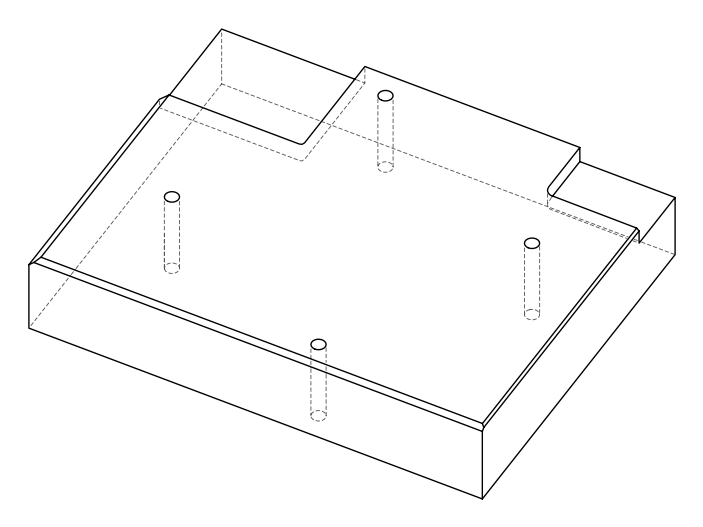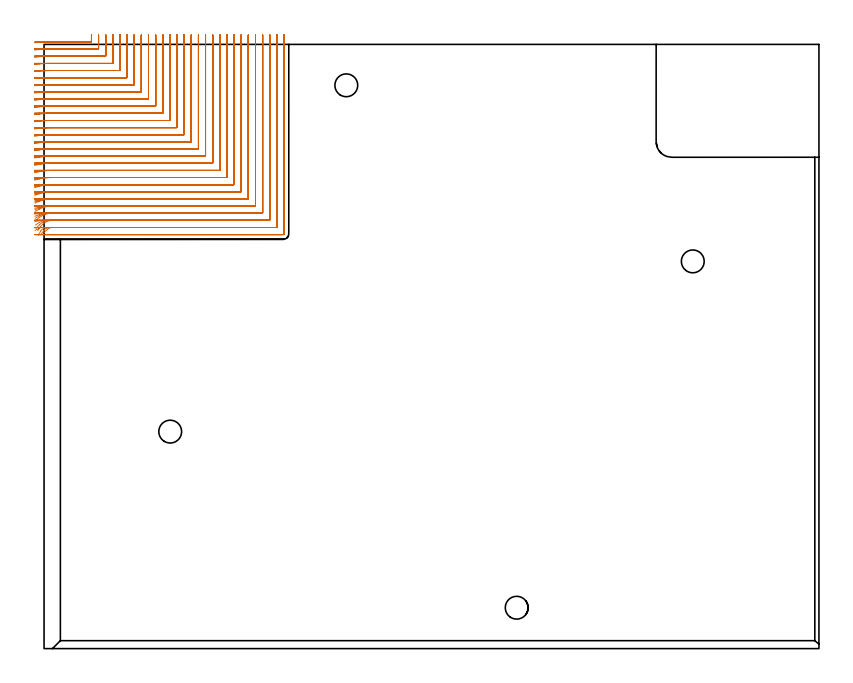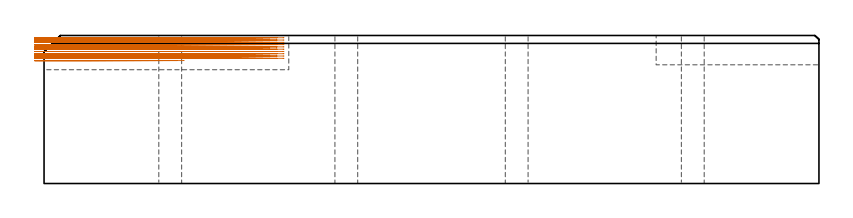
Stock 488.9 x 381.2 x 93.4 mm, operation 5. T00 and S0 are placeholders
(PLAN: 21 operations, 15 tool changes, 177.9 min)
(1 AREA_MILL | FG_CHAMFER_SURFACE | UGT0205_001 | 7.87 min | 6081 mm3)
(2 AREA_MILL_1 | FG_CHAMFER_SURFACE_1 | UGT0205_001 | 8.45 min | 13941 mm3)
(3 AREA_MILL_2 | FG_CHAMFER_SURFACE_2 | UGT0205_001 | 2.61 min | 1039 mm3)
(4 MILL_CORNER_NOTCH_RECTANGULAR | CORNER_NOTCH_RECTANGULAR | UGT0201_100 | Follow Part, ap 4.5, ae 75% | 7.44 min | 134902 mm3)
(5 MILL_CORNER_NOTCH_RECTANGULAR_1 | CORNER_NOTCH_RECTANGULAR_1 | UGT0201_014 | Follow Part, ap 1.5, ae 75% | 147.61 min | 409828 mm3)
(6 SPOT_DRILL | STEP1HOLE | NXT0321_9005460120000 | 0.03 min | 2 mm3)
(7 SPOT_DRILL_1 | STEP1HOLE_1 | NXT0321_9005460120000 | 0.03 min | 7 mm3)
(8 SPOT_DRILL_2 | STEP1HOLE_2 | NXT0321_9005460120000 | 0.03 min | 2 mm3)
(9 SPOT_DRILL_3 | STEP1HOLE_3 | NXT0321_9005460120000 | 0.03 min | 9 mm3)
(10 DRILL_BLIND_HOLE_INTO_CENTER | STEP1HOLE | UGT0301_209 | 0.07 min | 796 mm3)
(11 GUN_DRILL_THROUGH_HOLE | STEP1HOLE | UGT0307_006 | 0.48 min | 5135 mm3)
(12 DRILL_TO_ENLARGE_THROUGH_HOLE | STEP1HOLE | UGT0301_276 | 0.41 min | 9190 mm3)
(13 DRILL_BLIND_HOLE_INTO_CENTER_1 | STEP1HOLE_1 | UGT0301_209 | 0.07 min | 866 mm3)
(14 GUN_DRILL_THROUGH_HOLE_1 | STEP1HOLE_1 | UGT0307_006 | 0.48 min | 5074 mm3)
(15 DRILL_TO_ENLARGE_THROUGH_HOLE_1 | STEP1HOLE_1 | UGT0301_276 | 0.41 min | 9245 mm3)
(16 DRILL_BLIND_HOLE_INTO_CENTER_2 | STEP1HOLE_2 | UGT0301_209 | 0.07 min | 847 mm3)
(17 GUN_DRILL_THROUGH_HOLE_2 | STEP1HOLE_2 | UGT0307_006 | 0.48 min | 5113 mm3)
(18 DRILL_TO_ENLARGE_THROUGH_HOLE_2 | STEP1HOLE_2 | UGT0301_276 | 0.41 min | 9180 mm3)
(19 DRILL_BLIND_HOLE_INTO_CENTER_3 | STEP1HOLE_3 | UGT0301_209 | 0.07 min | 855 mm3)
(20 GUN_DRILL_THROUGH_HOLE_3 | STEP1HOLE_3 | UGT0307_006 | 0.48 min | 5084 mm3)
(21 DRILL_TO_ENLARGE_THROUGH_HOLE_3 | STEP1HOLE_3 | UGT0301_276 | 0.41 min | 9219 mm3)
(TOOL UGT0205_001 | Chamfer Mill 20 x 3 x 45 deg. | D20 FL50 Z2)
(TOOL UGT0201_100 | End Mill 18 mm | D18 FL22 Z2)
(TOOL UGT0201_014 | End mill 6 mm | D6 FL24 Z4)
(TOOL NXT0321_9005460120000 | NC Spot Drill, 142deg, 12mm, Carbide, Uncoated | D12 PA142 FL30 Z2)
(TOOL UGT0301_209 | Twist Drill 9.4 mm | D9.4 PA118 FL78 Z2)
(TOOL UGT0307_006 | Gun Drill 9 mm | D9 PA130 FL24 Z1)
(TOOL UGT0301_276 | Twist Drill 14.4 mm | D14.4 PA118 FL114 Z2)
(OP 5 MILL_CORNER_NOTCH_RECTANGULAR_1, part 1 of 2)
G17 G21 G94 G90
T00 M6
G54
G17 G0 G90 X-5.724 Y382.248 S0 M3
G43 Z103.4 H0
Z91.96
G94 G1 X-2.73 Y382.443 F250.
G2 X5.169 Y382.7 R121.5 F500.
G1 X29.608
G3 X29.9 Y382.992 R0.3
G1 Y384.2
Y387.2 F250.
G0 Z103.4
X-5.993 Y377.705
Z91.96
G1 X-3. Y377.914
G2 X5.169 Y378.2 R117. F500.
G1 X34.107
G3 X34.4 Y378.493 R0.3
G1 Y384.2
Y387.2 F250.
G0 Z103.4
X-5.992 Y373.185
Z91.96
G1 X-3. Y373.403
G2 X5.169 Y373.7 R112.5 F500.
G1 X38.607
G3 X38.9 Y373.993 R0.3
G1 Y384.2
Y387.2 F250.
G0 Z103.4
X-5.991 Y368.664
Z91.96
G1 X-3. Y368.891
G2 X5.169 Y369.2 R108. F500.
G1 X43.107
G3 X43.4 Y369.493 R0.3
G1 Y384.2
Y387.2 F250.
G0 Z103.4
X-5.991 Y364.14
Z91.96
G1 X-3. Y364.377
G2 X5.169 Y364.7 R103.5 F500.
G1 X47.607
G3 X47.9 Y364.993 R0.3
G1 Y384.2
Y387.2 F250.
G0 Z103.4
X-5.99 Y359.615
Z91.96
G1 X-3. Y359.862
G2 X5.169 Y360.2 R99. F500.
G1 X52.107
G3 X52.4 Y360.493 R0.3
G1 Y384.2
Y387.2 F250.
G0 Z103.4
X-5.989 Y355.087
Z91.96
G1 X-3. Y355.346
G2 X5.169 Y355.7 R94.5 F500.
G1 X56.606
G3 X56.9 Y355.994 R0.3
G1 Y384.2
Y387.2 F250.
G0 Z103.4
X-5.988 Y350.556
Z91.96
G1 X-3. Y350.828
G2 X5.169 Y351.2 R90. F500.
G1 X61.106
G3 X61.4 Y351.494 R0.3
G1 Y384.2
Y387.2 F250.
G0 Z103.4
X-5.986 Y346.022
Z91.96
G1 X-3. Y346.309
G2 X5.169 Y346.7 R85.5 F500.
G1 X65.606
G3 X65.9 Y346.994 R0.3
G1 Y384.2
Y387.2 F250.
G0 Z103.4
X-5.985 Y341.484
Z91.96
G1 X-3. Y341.787
G2 X5.169 Y342.2 R81. F500.
G1 X70.106
G3 X70.4 Y342.494 R0.3
G1 Y384.2
Y387.2 F250.
G0 Z103.4
X-5.983 Y336.942
Z91.96
G1 X-3. Y337.263
G2 X5.169 Y337.7 R76.5 F500.
G1 X74.606
G3 X74.9 Y337.994 R0.3
G1 Y384.2
Y387.2 F250.
G0 Z103.4
X-5.981 Y332.395
Z91.96
G1 X-3. Y332.735
G2 X5.169 Y333.2 R72. F500.
G1 X79.105
G3 X79.4 Y333.495 R0.3
G1 Y384.2
Y387.2 F250.
G0 Z103.4
X-5.978 Y327.841
Z91.96
G1 X-3. Y328.204
G2 X5.169 Y328.7 R67.5 F500.
G1 X83.605
G3 X83.9 Y328.995 R0.3
G1 Y384.2
Y387.2 F250.
G0 Z103.4
X-5.975 Y323.279
Z91.96
G1 X-3. Y323.668
G2 X5.169 Y324.2 R63. F500.
G1 X88.105
G3 X88.4 Y324.495 R0.3
G1 Y384.2
Y387.2 F250.
G0 Z103.4
X-5.971 Y318.708
Z91.96
G1 X-3. Y319.127
G2 X5.169 Y319.7 R58.5 F500.
G1 X92.605
G3 X92.9 Y319.995 R0.3
G1 Y384.2
Y387.2 F250.
G0 Z103.4
X-5.965 Y314.125
Z91.96
G1 X-3. Y314.578
G2 X5.169 Y315.2 R54. F500.
G1 X97.105
G3 X97.4 Y315.495 R0.3
G1 Y384.2
Y387.2 F250.
G0 Z103.4
X-5.959 Y309.526
Z91.96
G1 X-3. Y310.021
G2 X5.169 Y310.7 R49.5 F500.
G1 X101.605
G3 X101.9 Y310.995 R0.3
G1 Y384.2
Y387.2 F250.
G0 Z103.4
X-5.95 Y304.908
Z91.96
G1 X-3. Y305.452
G2 X5.169 Y306.2 R45. F500.
G1 X106.104
G3 X106.4 Y306.496 R0.3
G1 Y384.2
Y387.2 F250.
G0 Z103.4
X-5.938 Y300.262
Z91.96
G1 X-3. Y300.868
G2 X5.169 Y301.7 R40.5 F500.
G1 X110.604
G3 X110.9 Y301.996 R0.3
G1 Y384.2
Y387.2 F250.
G0 Z103.4
X-5.922 Y295.58
Z91.96
G1 X-3. Y296.261
G2 X5.169 Y297.2 R36. F500.
G1 X115.104
G3 X115.4 Y297.496 R0.3
G1 Y384.2
Y387.2 F250.
G0 Z103.4
X-5.897 Y290.844
Z91.96
G1 X-3. Y291.622
G2 X5.169 Y292.7 R31.5 F500.
G1 X119.604
G3 X119.9 Y292.996 R0.3
G1 Y384.2
Y387.2 F250.
G0 Z103.4
X-5.859 Y286.027
Z91.96
G1 X-3. Y286.934
G2 X5.169 Y288.2 R27. F500.
G1 X124.104
G3 X124.4 Y288.496 R0.3
G1 Y384.2
Y387.2 F250.
G0 Z103.4
X-5.795 Y281.075
Z91.96
G1 X-3. Y282.165
G2 X5.169 Y283.7 R22.5 F500.
G1 X128.604
G3 X128.9 Y283.996 R0.3
G1 Y384.2
Y387.2 F250.
G0 Z103.4
X-5.673 Y275.878
Z91.96
G1 X-3. Y277.239
G2 X5.169 Y279.2 R18. F500.
G1 X133.103
G3 X133.4 Y279.497 R0.3
G1 Y384.2
Y387.2 F250.
G0 Z103.4
X-5.388 Y270.132
Z91.96
G1 X-3. Y271.948
G2 X5.169 Y274.7 R13.5 F500.
G1 X137.603
G3 X137.9 Y274.997 R0.3
G1 Y384.2
Y387.2 F250.
G0 Z103.4
X-3.975 Y263.725
Z91.96
G1 X-2.303 Y266.216
G2 X5.169 Y270.2 R9. F500.
G1 X142.103
G3 X142.4 Y270.497 R0.3
G1 Y384.2
Y387.2 F250.
G0 Z103.4
X-0.114 Y262.354
Z91.96
G1 X2.044 Y264.438
G2 X5.169 Y265.7 R4.5 F500.
G1 X146.603
G3 X146.9 Y265.997 R0.3
G1 Y384.2
Y387.2 F250.
G0 Z103.4
X2.169 Y261.2
Z91.96
G1 X5.169
X150.9 F500.
G3 X151.4 Y261.7 R0.5
G1 Y384.2
Y387.2 F250.
G0 Z103.4
X-5.681 Y382.383
Z90.52
G1 X-2.685 Y382.538
G2 X3.585 Y382.7 R121.5 F500.
G1 X29.608
G3 X29.9 Y382.992 R0.3
G1 Y384.2
Y387.2 F250.
G0 Z103.4
X-5.995 Y377.846
Z90.52
G1 X-3. Y378.015
G2 X3.585 Y378.2 R117. F500.
G1 X34.107
G3 X34.4 Y378.493 R0.3
G1 Y384.2
Y387.2 F250.
G0 Z103.4
X-5.995 Y373.332
Z90.52
G1 X-3. Y373.507
G2 X3.585 Y373.7 R112.5 F500.
G1 X38.607
G3 X38.9 Y373.993 R0.3
G1 Y384.2
Y387.2 F250.
G0 Z103.4
X-5.994 Y368.816
Z90.52
G1 X-3. Y368.999
G2 X3.585 Y369.2 R108. F500.
G1 X43.107
G3 X43.4 Y369.493 R0.3
G1 Y384.2
Y387.2 F250.
G0 Z103.4
X-5.994 Y364.299
Z90.52
G1 X-3. Y364.49
G2 X3.585 Y364.7 R103.5 F500.
G1 X47.607
G3 X47.9 Y364.993 R0.3
G1 Y384.2
Y387.2 F250.
G0 Z103.4
X-5.993 Y359.781
Z90.52
G1 X-3. Y359.981
G2 X3.585 Y360.2 R99. F500.
G1 X52.107
G3 X52.4 Y360.493 R0.3
G1 Y384.2
Y387.2 F250.
G0 Z103.4
X-5.993 Y355.261
Z90.52
G1 X-3. Y355.47
G2 X3.585 Y355.7 R94.5 F500.
G1 X56.606
G3 X56.9 Y355.994 R0.3
G1 Y384.2
Y387.2 F250.
G0 Z103.4
X-5.992 Y350.739
Z90.52
G1 X-3. Y350.959
G2 X3.585 Y351.2 R90. F500.
G1 X61.106
G3 X61.4 Y351.494 R0.3
G1 Y384.2
Y387.2 F250.
G0 Z103.4
X-5.991 Y346.215
Z90.52
G1 X-3. Y346.446
G2 X3.585 Y346.7 R85.5 F500.
G1 X65.606
G3 X65.9 Y346.994 R0.3
G1 Y384.2
Y387.2 F250.
G0 Z103.4
X-5.99 Y341.688
Z90.52
G1 X-3. Y341.932
G2 X3.585 Y342.2 R81. F500.
G1 X70.106
G3 X70.4 Y342.494 R0.3
G1 Y384.2
Y387.2 F250.
G0 Z103.4
X-5.989 Y337.158
Z90.52
G1 X-3. Y337.416
G2 X3.585 Y337.7 R76.5 F500.
G1 X74.606
G3 X74.9 Y337.994 R0.3
G1 Y384.2
Y387.2 F250.
G0 Z103.4
X-5.987 Y332.624
Z90.52
G1 X-3. Y332.898
G2 X3.585 Y333.2 R72. F500.
G1 X79.106
G3 X79.4 Y333.494 R0.3
G1 Y384.2
Y387.2 F250.
G0 Z103.4
X-5.986 Y328.085
Z90.52
G1 X-3. Y328.378
G2 X3.585 Y328.7 R67.5 F500.
G1 X83.605
G3 X83.9 Y328.995 R0.3
G1 Y384.2
Y387.2 F250.
G0 Z103.4
X-5.984 Y323.541
Z90.52
G1 X-3. Y323.855
G2 X3.585 Y324.2 R63. F500.
G1 X88.105
G3 X88.4 Y324.495 R0.3
G1 Y384.2
Y387.2 F250.
G0 Z103.4
X-5.981 Y318.991
Z90.52
G1 X-3. Y319.328
G2 X3.585 Y319.7 R58.5 F500.
G1 X92.605
G3 X92.9 Y319.995 R0.3
G1 Y384.2
Y387.2 F250.
G0 Z103.4
X-5.978 Y314.431
Z90.52
G1 X-3. Y314.797
G2 X3.585 Y315.2 R54. F500.
G1 X97.105
G3 X97.4 Y315.495 R0.3
G1 Y384.2
Y387.2 F250.
G0 Z103.4
X-5.973 Y309.861
Z90.52
G1 X-3. Y310.26
G2 X3.585 Y310.7 R49.5 F500.
G1 X101.605
G3 X101.9 Y310.995 R0.3
G1 Y384.2
Y387.2 F250.
G0 Z103.4
X-5.968 Y305.277
Z90.52
G1 X-3. Y305.716
G2 X3.585 Y306.2 R45. F500.
G1 X106.104
G3 X106.4 Y306.496 R0.3
G1 Y384.2
Y387.2 F250.
G0 Z103.4
X-5.96 Y300.673
Z90.52
G1 X-3. Y301.161
G2 X3.585 Y301.7 R40.5 F500.
G1 X110.604
G3 X110.9 Y301.996 R0.3
G1 Y384.2
Y387.2 F250.
G0 Z103.4
X-5.949 Y296.044
Z90.52
G1 X-3. Y296.593
G2 X3.585 Y297.2 R36. F500.
G1 X115.104
G3 X115.4 Y297.496 R0.3
G1 Y384.2
Y387.2 F250.
G0 Z103.4
X-5.934 Y291.377
Z90.52
G1 X-3. Y292.004
G2 X3.585 Y292.7 R31.5 F500.
G1 X119.604
G3 X119.9 Y292.996 R0.3
G1 Y384.2
Y387.2 F250.
G0 Z103.4
X-5.909 Y286.653
Z90.52
G1 X-3. Y287.385
G2 X3.585 Y288.2 R27. F500.
G1 X124.104
G3 X124.4 Y288.496 R0.3
G1 Y384.2
Y387.2 F250.
G0 Z103.4
X-5.869 Y281.837
Z90.52
G1 X-3. Y282.715
G2 X3.585 Y283.7 R22.5 F500.
G1 X128.604
G3 X128.9 Y283.996 R0.3
G1 Y384.2
Y387.2 F250.
G0 Z103.4
X-5.792 Y276.855
Z90.52
G1 X-3. Y277.952
G2 X3.585 Y279.2 R18. F500.
G1 X133.103
G3 X133.4 Y279.497 R0.3
G1 Y384.2
Y387.2 F250.
G0 Z103.4
X-5.619 Y271.522
Z90.52
G1 X-3. Y272.985
G2 X3.585 Y274.7 R13.5 F500.
G1 X137.603
G3 X137.9 Y274.997 R0.3
G1 Y384.2
Y387.2 F250.
G0 Z103.4
X-5.045 Y265.14
Z90.52
G1 X-3. Y267.335
G2 X3.585 Y270.2 R9. F500.
G1 X142.103
G3 X142.4 Y270.497 R0.3
G1 Y384.2
Y387.2 F250.
G0 Z103.4
X-1.814 Y261.521
Z90.52
G1 X-0.005 Y263.914
G2 X3.585 Y265.7 R4.5 F500.
G1 X146.603
G3 X146.9 Y265.997 R0.3
G1 Y384.2
Y387.2 F250.
G0 Z103.4
X0.585 Y261.2
Z90.52
G1 X3.585
X150.9 F500.
G3 X151.4 Y261.7 R0.5
G1 Y384.2
Y387.2 F250.
G0 Z103.4
X-5.641 Y382.509
Z89.08
G1 X-2.643 Y382.619
G2 X1.801 Y382.7 R121.5 F500.
G1 X29.608
G3 X29.9 Y382.992 R0.3
G1 Y384.2
Y387.2 F250.
G0 Z103.4
X-5.997 Y377.978
Z89.08
G1 X-3. Y378.101
G2 X1.801 Y378.2 R117. F500.
G1 X34.107
G3 X34.4 Y378.493 R0.3
G1 Y384.2
Y387.2 F250.
G0 Z103.4
X-5.997 Y373.469
Z89.08
G1 X-3. Y373.598
G2 X1.801 Y373.7 R112.5 F500.
G1 X38.607
G3 X38.9 Y373.993 R0.3
G1 Y384.2
Y387.2 F250.
G0 Z103.4
X-5.997 Y368.96
Z89.08
G1 X-3. Y369.093
G2 X1.801 Y369.2 R108. F500.
G1 X43.107
G3 X43.4 Y369.493 R0.3
G1 Y384.2
Y387.2 F250.
G0 Z103.4
X-5.997 Y364.449
Z89.08
G1 X-3. Y364.589
G2 X1.801 Y364.7 R103.5 F500.
G1 X47.607
G3 X47.9 Y364.993 R0.3
G1 Y384.2
Y387.2 F250.
G0 Z103.4
X-5.996 Y359.938
Z89.08
G1 X-3. Y360.084
G2 X1.801 Y360.2 R99. F500.
G1 X52.107
G3 X52.4 Y360.493 R0.3
G1 Y384.2
Y387.2 F250.
G0 Z103.4
X-5.996 Y355.426
Z89.08
G1 X-3. Y355.578
G2 X1.801 Y355.7 R94.5 F500.
G1 X56.606
G3 X56.9 Y355.994 R0.3
G1 Y384.2
Y387.2 F250.
G0 Z103.4
X-5.996 Y350.912
Z89.08
G1 X-3. Y351.072
G2 X1.801 Y351.2 R90. F500.
G1 X61.106
G3 X61.4 Y351.494 R0.3
G1 Y384.2
Y387.2 F250.
G0 Z103.4
X-5.995 Y346.397
Z89.08
G1 X-3. Y346.565
G2 X1.801 Y346.7 R85.5 F500.
G1 X65.606
G3 X65.9 Y346.994 R0.3
G1 Y384.2
Y387.2 F250.
G0 Z103.4
X-5.995 Y341.88
Z89.08
G1 X-3. Y342.058
G2 X1.801 Y342.2 R81. F500.
G1 X70.106
G3 X70.4 Y342.494 R0.3
G1 Y384.2
Y387.2 F250.
G0 Z103.4
X-5.994 Y337.361
Z89.08
G1 X-3. Y337.549
G2 X1.801 Y337.7 R76.5 F500.
G1 X74.606
G3 X74.9 Y337.994 R0.3
G1 Y384.2
Y387.2 F250.
G0 Z103.4
X-5.993 Y332.84
Z89.08
G1 X-3. Y333.04
G2 X1.801 Y333.2 R72. F500.
G1 X79.106
G3 X79.4 Y333.494 R0.3
G1 Y384.2
Y387.2 F250.
G0 Z103.4
X-5.992 Y328.316
Z89.08
G1 X-3. Y328.529
G2 X1.801 Y328.7 R67.5 F500.
G1 X83.605
G3 X83.9 Y328.995 R0.3
G1 Y384.2
Y387.2 F250.
G0 Z103.4
X-5.991 Y323.788
Z89.08
G1 X-3. Y324.017
G2 X1.801 Y324.2 R63. F500.
G1 X88.105
G3 X88.4 Y324.495 R0.3
G1 Y384.2
Y387.2 F250.
G0 Z103.4
X-5.99 Y319.256
Z89.08
G1 X-3. Y319.503
G2 X1.801 Y319.7 R58.5 F500.
G1 X92.605
G3 X92.9 Y319.995 R0.3
G1 Y384.2
Y387.2 F250.
G0 Z103.4
X-5.988 Y314.719
Z89.08
G1 X-3. Y314.986
G2 X1.801 Y315.2 R54. F500.
G1 X97.105
G3 X97.4 Y315.495 R0.3
G1 Y384.2
Y387.2 F250.
G0 Z103.4
X-5.986 Y310.176
Z89.08
G1 X-3. Y310.467
G2 X1.801 Y310.7 R49.5 F500.
G1 X101.605
G3 X101.9 Y310.995 R0.3
G1 Y384.2
Y387.2 F250.
G0 Z103.4
X-5.983 Y305.623
Z89.08
G1 X-3. Y305.943
G2 X1.801 Y306.2 R45. F500.
G1 X106.104
G3 X106.4 Y306.496 R0.3
G1 Y384.2
Y387.2 F250.
G0 Z103.4
X-5.979 Y301.059
Z89.08
G1 X-3. Y301.414
G2 X1.801 Y301.7 R40.5 F500.
G1 X110.604
G3 X110.9 Y301.996 R0.3
G1 Y384.2
Y387.2 F250.
G0 Z103.4
X-5.973 Y296.478
Z89.08
G1 X-3. Y296.878
G2 X1.801 Y297.2 R36. F500.
G1 X115.104
G3 X115.4 Y297.496 R0.3
G1 Y384.2
Y387.2 F250.
G0 Z103.4
X-5.965 Y291.875
Z89.08
G1 X-3. Y292.332
G2 X1.801 Y292.7 R31.5 F500.
G1 X119.604
G3 X119.9 Y292.996 R0.3
G1 Y384.2
Y387.2 F250.
G0 Z103.4
X-5.952 Y287.236
Z89.08
G1 X-3. Y287.77
G2 X1.801 Y288.2 R27. F500.
G1 X124.104
G3 X124.4 Y288.496 R0.3
G1 Y384.2
Y387.2 F250.
G0 Z103.4
X-5.931 Y282.542
Z89.08
G1 X-3. Y283.182
G2 X1.801 Y283.7 R22.5 F500.
G1 X128.604
G3 X128.9 Y283.996 R0.3
G1 Y384.2
Y387.2 F250.
G0 Z103.4
X-5.891 Y277.748
Z89.08
G1 X-3. Y278.548
G2 X1.801 Y279.2 R18. F500.
G1 X133.103
G3 X133.4 Y279.497 R0.3
G1 Y384.2
Y387.2 F250.
G0 Z103.4
X-5.804 Y272.75
Z89.08
G1 X-3. Y273.817
G2 X1.801 Y274.7 R13.5 F500.
G1 X137.603
G3 X137.9 Y274.997 R0.3
G1 Y384.2
Y387.2 F250.
G0 Z103.4
X-5.537 Y267.212
Z89.08
G1 X-3. Y268.812
G2 X1.801 Y270.2 R9. F500.
G1 X142.103
G3 X142.4 Y270.497 R0.3
G1 Y384.2
Y387.2 F250.
G0 Z103.4
X-3.592 Y260.793
Z89.08
G1 X-2.12 Y263.407
G2 X1.801 Y265.7 R4.5 F500.
G1 X146.603
G3 X146.9 Y265.997 R0.3
G1 Y384.2
Y387.2 F250.
G0 Z103.4
X-1.199 Y261.2
Z89.08
G1 X1.801
X150.9 F500.
G3 X151.4 Y261.7 R0.5
G1 Y384.2
Y387.2 F250.
G0 Z103.4
X-5.604 Y382.648
Z87.64
G1 X-2.604 Y382.689
G2 X-0.959 Y382.7 R121.5 F500.
G1 X29.608
G3 X29.9 Y382.992 R0.3
G1 Y384.2
Y387.2 F250.
G0 Z103.4
X-6. Y378.13
Z87.64
G1 X-3. Y378.182
G2 X-0.959 Y378.2 R117. F500.
G1 X34.107
G3 X34.4 Y378.493 R0.3
G1 Y384.2
Y387.2 F250.
G0 Z103.4
X-6. Y373.627
Z87.64
G1 X-3. Y373.681
G2 X-0.959 Y373.7 R112.5 F500.
G1 X38.607
G3 X38.9 Y373.993 R0.3
G1 Y384.2
Y387.2 F250.
G0 Z103.4
X-5.999 Y369.124
Z87.64
G1 X-3. Y369.181
G2 X-0.959 Y369.2 R108. F500.
G1 X43.107
G3 X43.4 Y369.493 R0.3
G1 Y384.2
Y387.2 F250.
G0 Z103.4
X-5.999 Y364.621
Z87.64
G1 X-3. Y364.68
G2 X-0.959 Y364.7 R103.5 F500.
G1 X47.607
G3 X47.9 Y364.993 R0.3
G1 Y384.2
Y387.2 F250.
G0 Z103.4
X-5.999 Y360.117
Z87.64
G1 X-3. Y360.179
G2 X-0.959 Y360.2 R99. F500.
G1 X52.107
G3 X52.4 Y360.493 R0.3
G1 Y384.2
Y387.2 F250.
G0 Z103.4
X-5.999 Y355.613
Z87.64
G1 X-3. Y355.678
G2 X-0.959 Y355.7 R94.5 F500.
G1 X56.606
G3 X56.9 Y355.994 R0.3
G1 Y384.2
Y387.2 F250.
G0 Z103.4
X-5.999 Y351.109
Z87.64
G1 X-3. Y351.177
G2 X-0.959 Y351.2 R90. F500.
G1 X61.106
G3 X61.4 Y351.494 R0.3
G1 Y384.2
Y387.2 F250.
G0 Z103.4
X-5.999 Y346.604
Z87.64
G1 X-3. Y346.676
G2 X-0.959 Y346.7 R85.5 F500.
G1 X65.606
G3 X65.9 Y346.994 R0.3
G1 Y384.2
Y387.2 F250.
G0 Z103.4
X-5.999 Y342.099
Z87.64
G1 X-3. Y342.174
G2 X-0.959 Y342.2 R81. F500.
G1 X70.106
G3 X70.4 Y342.494 R0.3
G1 Y384.2
Y387.2 F250.
G0 Z103.4
X-5.999 Y337.593
Z87.64
G1 X-3. Y337.673
G2 X-0.959 Y337.7 R76.5 F500.
G1 X74.606
G3 X74.9 Y337.994 R0.3
G1 Y384.2
Y387.2 F250.
G0 Z103.4
X-5.999 Y333.086
Z87.64
G1 X-3. Y333.171
G2 X-0.959 Y333.2 R72. F500.
G1 X79.106
G3 X79.4 Y333.494 R0.3
G1 Y384.2
Y387.2 F250.
G0 Z103.4
X-5.999 Y328.578
Z87.64
G1 X-3. Y328.669
G2 X-0.959 Y328.7 R67.5 F500.
G1 X83.605
G3 X83.9 Y328.995 R0.3
G1 Y384.2
Y387.2 F250.
G0 Z103.4
X-5.998 Y324.07
Z87.64
G1 X-3. Y324.167
G2 X-0.959 Y324.2 R63. F500.
G1 X88.105
G3 X88.4 Y324.495 R0.3
G1 Y384.2
Y387.2 F250.
G0 Z103.4
X-5.998 Y319.56
Z87.64
G1 X-3. Y319.664
G2 X-0.959 Y319.7 R58.5 F500.
G1 X92.605
G3 X92.9 Y319.995 R0.3
G1 Y384.2
Y387.2 F250.
G0 Z103.4
X-5.998 Y315.048
Z87.64
G1 X-3. Y315.161
G2 X-0.959 Y315.2 R54. F500.
G1 X97.105
G3 X97.4 Y315.495 R0.3
G1 Y384.2
Y387.2 F250.
G0 Z103.4
X-5.997 Y310.534
Z87.64
G1 X-3. Y310.658
G2 X-0.959 Y310.7 R49.5 F500.
G1 X101.605
G3 X101.9 Y310.995 R0.3
G1 Y384.2
Y387.2 F250.
G0 Z103.4
X-5.997 Y306.018
Z87.64
G1 X-3. Y306.154
G2 X-0.959 Y306.2 R45. F500.
G1 X106.104
G3 X106.4 Y306.496 R0.3
G1 Y384.2
Y387.2 F250.
G0 Z103.4
X-5.996 Y301.497
Z87.64
G1 X-3. Y301.649
G2 X-0.959 Y301.7 R40.5 F500.
G1 X110.604
G3 X110.9 Y301.996 R0.3
G1 Y384.2
Y387.2 F250.
G0 Z103.4
X-5.995 Y296.972
Z87.64
G1 X-3. Y297.142
G2 X-0.959 Y297.2 R36. F500.
G1 X115.104
G3 X115.4 Y297.496 R0.3
G1 Y384.2
Y387.2 F250.
G0 Z103.4
X-5.994 Y292.439
Z87.64
G1 X-3. Y292.634
G2 X-0.959 Y292.7 R31.5 F500.
G1 X119.604
G3 X119.9 Y292.996 R0.3
G1 Y384.2
Y387.2 F250.
G0 Z103.4
X-5.991 Y287.896
Z87.64
G1 X-3. Y288.123
G2 X-0.959 Y288.2 R27. F500.
G1 X124.104
G3 X124.4 Y288.496 R0.3
G1 Y384.2
Y387.2 F250.
G0 Z103.4
X-5.988 Y283.335
Z87.64
G1 X-3. Y283.607
G2 X-0.959 Y283.7 R22.5 F500.
G1 X128.604
G3 X128.9 Y283.996 R0.3
G1 Y384.2
Y387.2 F250.
G0 Z103.4
X-5.981 Y278.744
Z87.64
G1 X-3. Y279.084
G2 X-0.959 Y279.2 R18. F500.
G1 X133.103
G3 X133.4 Y279.497 R0.3
G1 Y384.2
Y387.2 F250.
G0 Z103.4
X-5.966 Y274.091
Z87.64
G1 X-3. Y274.545
G2 X-0.959 Y274.7 R13.5 F500.
G1 X137.603
G3 X137.9 Y274.997 R0.3
G1 Y384.2
Y387.2 F250.
G0 Z103.4
X-5.922 Y269.285
Z87.64
G1 X-3. Y269.966
G2 X-0.959 Y270.2 R9. F500.
G1 X142.103
G3 X142.4 Y270.497 R0.3
G1 Y384.2
Y387.2 F250.
G0 Z103.4
X-5.674 Y263.85
Z87.64
G1 X-3. Y265.211
G2 X-0.959 Y265.7 R4.5 F500.
G1 X146.603
G3 X146.9 Y265.997 R0.3
G1 Y384.2
Y387.2 F250.
G0 Z103.4
X-3.959 Y261.2
Z87.64
G1 X-0.959
X150.9 F500.
G3 X151.4 Y261.7 R0.5
G1 Y384.2
Y387.2 F250.
G0 Z103.4
X-5.598 Y382.7
Z86.2
G1 X-2.598
X29.608 F500.
G3 X29.9 Y382.992 R0.3
G1 Y384.2
Y387.2 F250.
G0 Z103.4
X-6. Y378.191
Z86.2
G1 X-3. Y378.2
X-2.676 F500.
X34.107
G3 X34.4 Y378.493 R0.3
G1 Y384.2
Y387.2 F250.
G0 Z103.4
X-6. Y373.691
Z86.2
G1 X-3. Y373.7
X-2.676 F500.
X38.607
G3 X38.9 Y373.993 R0.3
G1 Y384.2
Y387.2 F250.
G0 Z103.4
X-6. Y369.191
Z86.2
G1 X-3. Y369.2
X-2.676 F500.
X43.107
G3 X43.4 Y369.493 R0.3
G1 Y384.2
Y387.2 F250.
G0 Z103.4
X-6. Y364.69
Z86.2
G1 X-3. Y364.699
X-2.676 Y364.7 F500.
X47.607
G3 X47.9 Y364.993 R0.3
G1 Y384.2
Y387.2 F250.
G0 Z103.4
X-6. Y360.19
Z86.2
G1 X-3. Y360.199
X-2.676 Y360.2 F500.
X52.107
G3 X52.4 Y360.493 R0.3
G1 Y384.2
Y387.2 F250.
G0 Z103.4
X-6. Y355.689
Z86.2
G1 X-3. Y355.699
X-2.676 Y355.7 F500.
X56.607
G3 X56.9 Y355.993 R0.3
G1 Y384.2
Y387.2 F250.
G0 Z103.4
X-6. Y351.189
Z86.2
G1 X-3. Y351.199
X-2.676 Y351.2 F500.
X61.106
G3 X61.4 Y351.494 R0.3
G1 Y384.2
Y387.2 F250.
G0 Z103.4
X-6. Y346.688
Z86.2
G1 X-3. Y346.699
X-2.676 Y346.7 F500.
X65.606
G3 X65.9 Y346.994 R0.3
G1 Y384.2
Y387.2 F250.
G0 Z103.4
X-6. Y342.187
Z86.2
G1 X-3. Y342.199
X-2.676 Y342.2 F500.
X70.106
G3 X70.4 Y342.494 R0.3
G1 Y384.2
Y387.2 F250.
G0 Z103.4
X-6. Y337.687
Z86.2
G1 X-3. Y337.699
X-2.676 Y337.7 F500.
X74.606
G3 X74.9 Y337.994 R0.3
G1 Y384.2
Y387.2 F250.
G0 Z103.4
X-6. Y333.186
Z86.2
G1 X-3. Y333.199
X-2.676 Y333.2 F500.
X79.106
G3 X79.4 Y333.494 R0.3
G1 Y384.2
Y387.2 F250.
G0 Z103.4
X-6. Y328.685
Z86.2
G1 X-3. Y328.699
X-2.676 Y328.7 F500.
X83.605
G3 X83.9 Y328.995 R0.3
G1 Y384.2
Y387.2 F250.
G0 Z103.4
X-6. Y324.184
Z86.2
G1 X-3. Y324.199
X-2.676 Y324.2 F500.
X88.105
G3 X88.4 Y324.495 R0.3
G1 Y384.2
Y387.2 F250.
G0 Z103.4
X-6. Y319.682
Z86.2
G1 X-3. Y319.699
X-2.676 Y319.7 F500.
X92.605
G3 X92.9 Y319.995 R0.3
G1 Y384.2
Y387.2 F250.
G0 Z103.4
X-6. Y315.181
Z86.2
G1 X-3. Y315.199
X-2.676 Y315.2 F500.
X97.105
G3 X97.4 Y315.495 R0.3
G1 Y384.2
Y387.2 F250.
G0 Z103.4
X-6. Y310.679
Z86.2
G1 X-3. Y310.699
G2 X-2.676 Y310.7 R49.5 F500.
G1 X101.605
G3 X101.9 Y310.995 R0.3
G1 Y384.2
Y387.2 F250.
G0 Z103.4
X-6. Y306.177
Z86.2
G1 X-3. Y306.199
G2 X-2.676 Y306.2 R45. F500.
G1 X106.104
G3 X106.4 Y306.496 R0.3
G1 Y384.2
Y387.2 F250.
G0 Z103.4
X-6. Y301.675
Z86.2
G1 X-3. Y301.699
G2 X-2.676 Y301.7 R40.5 F500.
G1 X110.604
G3 X110.9 Y301.996 R0.3
G1 Y384.2
Y387.2 F250.
G0 Z103.4
X-6. Y297.172
Z86.2
G1 X-3. Y297.199
G2 X-2.676 Y297.2 R36. F500.
G1 X115.104
G3 X115.4 Y297.496 R0.3
G1 Y384.2
Y387.2 F250.
G0 Z103.4
X-6. Y292.667
Z86.2
G1 X-3. Y292.698
G2 X-2.676 Y292.7 R31.5 F500.
G1 X119.604
G3 X119.9 Y292.996 R0.3
G1 Y384.2
Y387.2 F250.
G0 Z103.4
X-6. Y288.162
Z86.2
G1 X-3. Y288.198
G2 X-2.676 Y288.2 R27. F500.
G1 X124.104
G3 X124.4 Y288.496 R0.3
G1 Y384.2
Y387.2 F250.
G0 Z103.4
X-6. Y283.654
Z86.2
G1 X-3. Y283.698
G2 X-2.676 Y283.7 R22.5 F500.
G1 X128.604
G3 X128.9 Y283.996 R0.3
G1 Y384.2
Y387.2 F250.
G0 Z103.4
X-6. Y279.143
Z86.2
G1 X-3. Y279.197
G2 X-2.676 Y279.2 R18. F500.
G1 X133.103
G3 X133.4 Y279.497 R0.3
G1 Y384.2
Y387.2 F250.
G0 Z103.4
X-5.999 Y274.624
Z86.2
G1 X-3. Y274.696
G2 X-2.676 Y274.7 R13.5 F500.
G1 X137.603
G3 X137.9 Y274.997 R0.3
G1 Y384.2
Y387.2 F250.
G0 Z103.4
X-5.998 Y270.086
Z86.2
G1 X-3. Y270.194
G2 X-2.676 Y270.2 R9. F500.
G1 X142.103
G3 X142.4 Y270.497 R0.3
G1 Y384.2
Y387.2 F250.
G0 Z103.4
X-5.992 Y265.472
Z86.2
G1 X-3. Y265.688
G2 X-2.676 Y265.7 R4.5 F500.
G1 X146.603
G3 X146.9 Y265.997 R0.3
G1 Y384.2
Y387.2 F250.
G0 Z103.4
X-5.676 Y261.2
Z86.2
G1 X-2.676
X150.9 F500.
G3 X151.4 Y261.7 R0.5
G1 Y384.2
Y387.2 F250.
G0 Z103.4
X-5.598 Y382.7
Z84.76
G1 X-2.598
X29.608 F500.
G3 X29.9 Y382.992 R0.3
G1 Y384.2
Y387.2 F250.
G0 Z103.4
X-6. Y378.2
Z84.76
G1 X-3.
X34.107 F500.
G3 X34.4 Y378.493 R0.3
G1 Y384.2
Y387.2 F250.
G0 Z103.4
X-6. Y373.7
Z84.76
G1 X-3.
X38.607 F500.
G3 X38.9 Y373.993 R0.3
G1 Y384.2
Y387.2 F250.
G0 Z103.4
X-6. Y369.2
Z84.76
G1 X-3.
X43.107 F500.
G3 X43.4 Y369.493 R0.3
G1 Y384.2
Y387.2 F250.
G0 Z103.4
X-6. Y364.7
Z84.76
G1 X-3.
X47.607 F500.
G3 X47.9 Y364.993 R0.3
G1 Y384.2
Y387.2 F250.
G0 Z103.4
X-6. Y360.2
Z84.76
G1 X-3.
X52.107 F500.
G3 X52.4 Y360.493 R0.3
G1 Y384.2
Y387.2 F250.
G0 Z103.4
X-6. Y355.7
Z84.76
G1 X-3.
X56.606 F500.
G3 X56.9 Y355.994 R0.3
G1 Y384.2
Y387.2 F250.
G0 Z103.4
X-6. Y351.2
Z84.76
G1 X-3.
X61.106 F500.
G3 X61.4 Y351.494 R0.3
G1 Y384.2
Y387.2 F250.
G0 Z103.4
X-6. Y346.7
Z84.76
G1 X-3.
X65.606 F500.
G3 X65.9 Y346.994 R0.3
G1 Y384.2
Y387.2 F250.
G0 Z103.4
X-6. Y342.2
Z84.76
G1 X-3.
X70.106 F500.
G3 X70.4 Y342.494 R0.3
G1 Y384.2
Y387.2 F250.
G0 Z103.4
X-6. Y337.7
Z84.76
G1 X-3.
X74.606 F500.
G3 X74.9 Y337.994 R0.3
G1 Y384.2
Y387.2 F250.
G0 Z103.4
X-6. Y333.2
Z84.76
G1 X-3.
X79.106 F500.
G3 X79.4 Y333.494 R0.3
G1 Y384.2
Y387.2 F250.
G0 Z103.4
X-6. Y328.7
Z84.76
G1 X-3.
X83.605 F500.
G3 X83.9 Y328.995 R0.3
G1 Y384.2
Y387.2 F250.
G0 Z103.4
X-6. Y324.2
Z84.76
G1 X-3.
X88.105 F500.
G3 X88.4 Y324.495 R0.3
G1 Y384.2
Y387.2 F250.
G0 Z103.4
X-6. Y319.7
Z84.76
G1 X-3.
X92.605 F500.
G3 X92.9 Y319.995 R0.3
G1 Y384.2
Y387.2 F250.
G0 Z103.4
X-6. Y315.2
Z84.76
G1 X-3.
X97.105 F500.
G3 X97.4 Y315.495 R0.3
G1 Y384.2
Y387.2 F250.
G0 Z103.4
X-6. Y310.7
Z84.76
G1 X-3.
X101.605 F500.
G3 X101.9 Y310.995 R0.3
G1 Y384.2
Y387.2 F250.
G0 Z103.4
X-6. Y306.2
Z84.76
G1 X-3.
X106.104 F500.
G3 X106.4 Y306.496 R0.3
G1 Y384.2
Y387.2 F250.
G0 Z103.4
X-6. Y301.7
Z84.76
G1 X-3.
X110.604 F500.
G3 X110.9 Y301.996 R0.3
G1 Y384.2
Y387.2 F250.
G0 Z103.4
X-6. Y297.2
Z84.76
G1 X-3.
X115.104 F500.
G3 X115.4 Y297.496 R0.3
G1 Y384.2
Y387.2 F250.
G0 Z103.4
X-6. Y292.7
Z84.76
G1 X-3.
X119.604 F500.
G3 X119.9 Y292.996 R0.3
G1 Y384.2
Y387.2 F250.
G0 Z103.4
X-6. Y288.2
Z84.76
G1 X-3.
X124.104 F500.
G3 X124.4 Y288.496 R0.3
G1 Y384.2
Y387.2 F250.
G0 Z103.4
X-6. Y283.7
Z84.76
G1 X-3.
X128.604 F500.
G3 X128.9 Y283.996 R0.3
G1 Y384.2
Y387.2 F250.
G0 Z103.4
X-6. Y279.2
Z84.76
G1 X-3.
X133.103 F500.
G3 X133.4 Y279.497 R0.3
G1 Y384.2
Y387.2 F250.
G0 Z103.4
X-6. Y274.7
Z84.76
G1 X-3.
X137.603 F500.
G3 X137.9 Y274.997 R0.3
G1 Y384.2
Y387.2 F250.
G0 Z103.4
X-6. Y270.2
Z84.76
G1 X-3.
X142.103 F500.
G3 X142.4 Y270.497 R0.3
G1 Y384.2
Y387.2 F250.
G0 Z103.4
X-6. Y265.7
Z84.76
G1 X-3.
X146.603 F500.
G3 X146.9 Y265.997 R0.3
G1 Y384.2
Y387.2 F250.
G0 Z103.4
X-6. Y261.2
Z84.76
G1 X-3.
X150.9 F500.
G3 X151.4 Y261.7 R0.5
G1 Y384.2
Y387.2 F250.
G0 Z103.4
X-5.598 Y382.7
Z83.32
G1 X-2.598
X29.608 F500.
G3 X29.9 Y382.992 R0.3
G1 Y384.2
Y387.2 F250.
G0 Z103.4
X-6. Y378.2
Z83.32
G1 X-3.
X34.107 F500.
G3 X34.4 Y378.493 R0.3
G1 Y384.2
Y387.2 F250.
G0 Z103.4
X-6. Y373.7
Z83.32
G1 X-3.
X38.607 F500.
G3 X38.9 Y373.993 R0.3
G1 Y384.2
Y387.2 F250.
G0 Z103.4
X-6. Y369.2
Z83.32
G1 X-3.
X43.107 F500.
G3 X43.4 Y369.493 R0.3
G1 Y384.2
Y387.2 F250.
G0 Z103.4
X-6. Y364.7
Z83.32
G1 X-3.
X47.607 F500.
G3 X47.9 Y364.993 R0.3
G1 Y384.2
Y387.2 F250.
G0 Z103.4
X-6. Y360.2
Z83.32
G1 X-3.
X52.107 F500.
G3 X52.4 Y360.493 R0.3
G1 Y384.2
Y387.2 F250.
G0 Z103.4
X-6. Y355.7
Z83.32
G1 X-3.
X56.606 F500.
G3 X56.9 Y355.994 R0.3
G1 Y384.2
Y387.2 F250.
G0 Z103.4
X-6. Y351.2
Z83.32
G1 X-3.
X61.106 F500.
G3 X61.4 Y351.494 R0.3
G1 Y384.2
Y387.2 F250.
G0 Z103.4
X-6. Y346.7
Z83.32
G1 X-3.
X65.606 F500.
G3 X65.9 Y346.994 R0.3
G1 Y384.2
Y387.2 F250.
G0 Z103.4
X-6. Y342.2
Z83.32
G1 X-3.
X70.106 F500.
G3 X70.4 Y342.494 R0.3
G1 Y384.2
Y387.2 F250.
G0 Z103.4
X-6. Y337.7
Z83.32
G1 X-3.
X74.606 F500.
G3 X74.9 Y337.994 R0.3
G1 Y384.2
Y387.2 F250.
G0 Z103.4
X-6. Y333.2
Z83.32
G1 X-3.
X79.106 F500.
G3 X79.4 Y333.494 R0.3
G1 Y384.2
Y387.2 F250.
G0 Z103.4
X-6. Y328.7
Z83.32
G1 X-3.
X83.605 F500.
G3 X83.9 Y328.995 R0.3
G1 Y384.2
Y387.2 F250.
G0 Z103.4
X-6. Y324.2
Z83.32
G1 X-3.
X88.105 F500.
G3 X88.4 Y324.495 R0.3
G1 Y384.2
Y387.2 F250.
G0 Z103.4
X-6. Y319.7
Z83.32
G1 X-3.
X92.605 F500.
G3 X92.9 Y319.995 R0.3
G1 Y384.2
Y387.2 F250.
G0 Z103.4
X-6. Y315.2
Z83.32
G1 X-3.
X97.105 F500.
G3 X97.4 Y315.495 R0.3
G1 Y384.2
Y387.2 F250.
G0 Z103.4
X-6. Y310.7
Z83.32
G1 X-3.
X101.605 F500.
G3 X101.9 Y310.995 R0.3
G1 Y384.2
Y387.2 F250.
G0 Z103.4
X-6. Y306.2
Z83.32
G1 X-3.
X106.104 F500.
G3 X106.4 Y306.496 R0.3
G1 Y384.2
Y387.2 F250.
G0 Z103.4
X-6. Y301.7
Z83.32
G1 X-3.
X110.604 F500.
G3 X110.9 Y301.996 R0.3
G1 Y384.2
Y387.2 F250.
G0 Z103.4
X-6. Y297.2
Z83.32
G1 X-3.
X115.104 F500.
G3 X115.4 Y297.496 R0.3
G1 Y384.2
Y387.2 F250.
G0 Z103.4
X-6. Y292.7
Z83.32
G1 X-3.
X119.604 F500.
G3 X119.9 Y292.996 R0.3
G1 Y384.2
Y387.2 F250.
G0 Z103.4
X-6. Y288.2
Z83.32
G1 X-3.
X124.104 F500.
G3 X124.4 Y288.496 R0.3
G1 Y384.2
Y387.2 F250.
G0 Z103.4
X-6. Y283.7
Z83.32
G1 X-3.
X128.604 F500.
G3 X128.9 Y283.996 R0.3
G1 Y384.2
Y387.2 F250.
G0 Z103.4
X-6. Y279.2
Z83.32
G1 X-3.
X133.103 F500.
G3 X133.4 Y279.497 R0.3
G1 Y384.2
Y387.2 F250.
G0 Z103.4
X-6. Y274.7
Z83.32
G1 X-3.
X137.603 F500.
G3 X137.9 Y274.997 R0.3
G1 Y384.2
Y387.2 F250.
G0 Z103.4
X-6. Y270.2
Z83.32
G1 X-3.
X142.103 F500.
G3 X142.4 Y270.497 R0.3
G1 Y384.2
Y387.2 F250.
G0 Z103.4
X-6. Y265.7
Z83.32
G1 X-3.
X146.603 F500.
G3 X146.9 Y265.997 R0.3
G1 Y384.2
Y387.2 F250.
G0 Z103.4
X-6. Y261.2
Z83.32
G1 X-3.
X150.9 F500.
G3 X151.4 Y261.7 R0.5
G1 Y384.2
Y387.2 F250.
G0 Z103.4
X-5.598 Y382.7
Z81.88
G1 X-2.598
X29.608 F500.
G3 X29.9 Y382.992 R0.3
G1 Y384.2
Y387.2 F250.
G0 Z103.4
X-6. Y378.2
Z81.88
G1 X-3.
X34.107 F500.
G3 X34.4 Y378.493 R0.3
G1 Y384.2
Y387.2 F250.
G0 Z103.4
X-6. Y373.7
Z81.88
G1 X-3.
X38.607 F500.
G3 X38.9 Y373.993 R0.3
G1 Y384.2
Y387.2 F250.
G0 Z103.4
X-6. Y369.2
Z81.88
G1 X-3.
X43.107 F500.
G3 X43.4 Y369.493 R0.3
G1 Y384.2
Y387.2 F250.
G0 Z103.4
X-6. Y364.7
Z81.88
G1 X-3.
X47.607 F500.
G3 X47.9 Y364.993 R0.3
G1 Y384.2
Y387.2 F250.
G0 Z103.4
X-6. Y360.2
Z81.88
G1 X-3.
X52.107 F500.
G3 X52.4 Y360.493 R0.3
G1 Y384.2
Y387.2 F250.
G0 Z103.4
X-6. Y355.7
Z81.88
G1 X-3.
X56.606 F500.
G3 X56.9 Y355.994 R0.3
G1 Y384.2
Y387.2 F250.
G0 Z103.4
X-6. Y351.2
Z81.88
G1 X-3.
X61.106 F500.
G3 X61.4 Y351.494 R0.3
G1 Y384.2
Y387.2 F250.
G0 Z103.4
X-6. Y346.7
Z81.88
G1 X-3.
X65.606 F500.
G3 X65.9 Y346.994 R0.3
G1 Y384.2
Y387.2 F250.
G0 Z103.4
X-6. Y342.2
Z81.88
G1 X-3.
X70.106 F500.
G3 X70.4 Y342.494 R0.3
G1 Y384.2
Y387.2 F250.
G0 Z103.4
X-6. Y337.7
Z81.88
G1 X-3.
X74.606 F500.
G3 X74.9 Y337.994 R0.3
G1 Y384.2
Y387.2 F250.
G0 Z103.4
X-6. Y333.2
Z81.88
G1 X-3.
X79.106 F500.
G3 X79.4 Y333.494 R0.3
G1 Y384.2
Y387.2 F250.
G0 Z103.4
X-6. Y328.7
Z81.88
G1 X-3.
X83.605 F500.
G3 X83.9 Y328.995 R0.3
G1 Y384.2
Y387.2 F250.
G0 Z103.4
X-6. Y324.2
Z81.88
G1 X-3.
X88.105 F500.
G3 X88.4 Y324.495 R0.3
G1 Y384.2
Y387.2 F250.
G0 Z103.4
X-6. Y319.7
Z81.88
G1 X-3.
X92.605 F500.
G3 X92.9 Y319.995 R0.3
G1 Y384.2
Y387.2 F250.
G0 Z103.4
X-6. Y315.2
Z81.88
G1 X-3.
X97.105 F500.
G3 X97.4 Y315.495 R0.3
G1 Y384.2
Y387.2 F250.
G0 Z103.4
X-6. Y310.7
Z81.88
G1 X-3.
X101.605 F500.
G3 X101.9 Y310.995 R0.3
G1 Y384.2
Y387.2 F250.
G0 Z103.4
X-6. Y306.2
Z81.88
G1 X-3.
X106.104 F500.
G3 X106.4 Y306.496 R0.3
G1 Y384.2
Y387.2 F250.
G0 Z103.4
X-6. Y301.7
Z81.88
G1 X-3.
X110.604 F500.
G3 X110.9 Y301.996 R0.3
G1 Y384.2
Y387.2 F250.
G0 Z103.4
X-6. Y297.2
Z81.88
G1 X-3.
X115.104 F500.
G3 X115.4 Y297.496 R0.3
G1 Y384.2
Y387.2 F250.
G0 Z103.4
X-6. Y292.7
Z81.88
G1 X-3.
X119.604 F500.
G3 X119.9 Y292.996 R0.3
G1 Y384.2
Y387.2 F250.
G0 Z103.4
X-6. Y288.2
Z81.88
G1 X-3.
X124.104 F500.
G3 X124.4 Y288.496 R0.3
G1 Y384.2
Y387.2 F250.
G0 Z103.4
X-6. Y283.7
Z81.88
G1 X-3.
X128.604 F500.
G3 X128.9 Y283.996 R0.3
G1 Y384.2
Y387.2 F250.
G0 Z103.4
X-6. Y279.2
Z81.88
G1 X-3.
X133.103 F500.
G3 X133.4 Y279.497 R0.3
G1 Y384.2
Y387.2 F250.
G0 Z103.4
X-6. Y274.7
Z81.88
G1 X-3.
X137.603 F500.
G3 X137.9 Y274.997 R0.3
G1 Y384.2
Y387.2 F250.
G0 Z103.4
X-6. Y270.2
Z81.88
G1 X-3.
X142.103 F500.
G3 X142.4 Y270.497 R0.3
G1 Y384.2
Y387.2 F250.
G0 Z103.4
X-6. Y265.7
Z81.88
G1 X-3.
X146.603 F500.
G3 X146.9 Y265.997 R0.3
G1 Y384.2
Y387.2 F250.
G0 Z103.4
X-6. Y261.2
Z81.88
G1 X-3.
X150.9 F500.
G3 X151.4 Y261.7 R0.5
G1 Y384.2
Y387.2 F250.
G0 Z103.4
X-5.598 Y382.7
Z80.44
G1 X-2.598
X29.608 F500.
G3 X29.9 Y382.992 R0.3
G1 Y384.2
Y387.2 F250.
G0 Z103.4
X-6. Y378.2
Z80.44
G1 X-3.
X34.107 F500.
G3 X34.4 Y378.493 R0.3
G1 Y384.2
Y387.2 F250.
G0 Z103.4
X-6. Y373.7
Z80.44
G1 X-3.
X38.607 F500.
G3 X38.9 Y373.993 R0.3
G1 Y384.2
Y387.2 F250.
G0 Z103.4
X-6. Y369.2
Z80.44
G1 X-3.
X43.107 F500.
G3 X43.4 Y369.493 R0.3
G1 Y384.2
Y387.2 F250.
G0 Z103.4
X-6. Y364.7
Z80.44
G1 X-3.
X47.607 F500.
G3 X47.9 Y364.993 R0.3
G1 Y384.2
Y387.2 F250.
G0 Z103.4
X-6. Y360.2
Z80.44
G1 X-3.
X52.107 F500.
G3 X52.4 Y360.493 R0.3
G1 Y384.2
Y387.2 F250.
G0 Z103.4
X-6. Y355.7
Z80.44
G1 X-3.
X56.606 F500.
G3 X56.9 Y355.994 R0.3
G1 Y384.2
Y387.2 F250.
G0 Z103.4
X-6. Y351.2
Z80.44
G1 X-3.
X61.106 F500.
G3 X61.4 Y351.494 R0.3
G1 Y384.2
Y387.2 F250.
G0 Z103.4
X-6. Y346.7
Z80.44
G1 X-3.
X65.606 F500.
G3 X65.9 Y346.994 R0.3
G1 Y384.2
Y387.2 F250.
G0 Z103.4
X-6. Y342.2
Z80.44
G1 X-3.
X70.106 F500.
G3 X70.4 Y342.494 R0.3
G1 Y384.2
Y387.2 F250.
G0 Z103.4
X-6. Y337.7
Z80.44
G1 X-3.
X74.606 F500.
G3 X74.9 Y337.994 R0.3
G1 Y384.2
Y387.2 F250.
G0 Z103.4
X-6. Y333.2
Z80.44
G1 X-3.
X79.106 F500.
G3 X79.4 Y333.494 R0.3
G1 Y384.2
Y387.2 F250.
G0 Z103.4
X-6. Y328.7
Z80.44
G1 X-3.
X83.605 F500.
G3 X83.9 Y328.995 R0.3
G1 Y384.2
Y387.2 F250.
G0 Z103.4
X-6. Y324.2
Z80.44
G1 X-3.
X88.105 F500.
G3 X88.4 Y324.495 R0.3
G1 Y384.2
Y387.2 F250.
G0 Z103.4
X-6. Y319.7
Z80.44
G1 X-3.
X92.605 F500.
G3 X92.9 Y319.995 R0.3
G1 Y384.2
Y387.2 F250.
G0 Z103.4
X-6. Y315.2
Z80.44
G1 X-3.
X97.105 F500.
G3 X97.4 Y315.495 R0.3
G1 Y384.2
Y387.2 F250.
G0 Z103.4
X-6. Y310.7
Z80.44
G1 X-3.
X101.605 F500.
G3 X101.9 Y310.995 R0.3
G1 Y384.2
Y387.2 F250.
G0 Z103.4
X-6. Y306.2
Z80.44
G1 X-3.
X106.104 F500.
G3 X106.4 Y306.496 R0.3
G1 Y384.2
Y387.2 F250.
G0 Z103.4
X-6. Y301.7
Z80.44
G1 X-3.
X110.604 F500.
G3 X110.9 Y301.996 R0.3
G1 Y384.2
Y387.2 F250.
G0 Z103.4
X-6. Y297.2
Z80.44
G1 X-3.
X115.104 F500.
G3 X115.4 Y297.496 R0.3
G1 Y384.2
Y387.2 F250.
G0 Z103.4
X-6. Y292.7
Z80.44
G1 X-3.
X119.604 F500.
G3 X119.9 Y292.996 R0.3
G1 Y384.2
Y387.2 F250.
G0 Z103.4
X-6. Y288.2
Z80.44
G1 X-3.
X124.104 F500.
G3 X124.4 Y288.496 R0.3
G1 Y384.2
Y387.2 F250.
G0 Z103.4
X-6. Y283.7
Z80.44
G1 X-3.
X128.604 F500.
G3 X128.9 Y283.996 R0.3
G1 Y384.2
Y387.2 F250.
G0 Z103.4
X-6. Y279.2
Z80.44
G1 X-3.
X133.103 F500.
G3 X133.4 Y279.497 R0.3
G1 Y384.2
Y387.2 F250.
G0 Z103.4
X-6. Y274.7
Z80.44
G1 X-3.
X137.603 F500.
G3 X137.9 Y274.997 R0.3
G1 Y384.2
Y387.2 F250.
G0 Z103.4
X-6. Y270.2
Z80.44
G1 X-3.
X142.103 F500.
G3 X142.4 Y270.497 R0.3
G1 Y384.2
Y387.2 F250.
G0 Z103.4
X-6. Y265.7
Z80.44
G1 X-3.
X146.603 F500.
G3 X146.9 Y265.997 R0.3
G1 Y384.2
Y387.2 F250.
G0 Z103.4
X-6. Y261.2
Z80.44
G1 X-3.
X150.9 F500.
G3 X151.4 Y261.7 R0.5
G1 Y384.2
Y387.2 F250.
G0 Z103.4
X-5.598 Y382.7
Z79.
G1 X-2.598
X29.608 F500.
G3 X29.9 Y382.992 R0.3
G1 Y384.2
Y387.2 F250.
G0 Z103.4
X-6. Y378.2
Z79.
G1 X-3.
X34.107 F500.
G3 X34.4 Y378.493 R0.3
G1 Y384.2
Y387.2 F250.
G0 Z103.4
X-6. Y373.7
Z79.
G1 X-3.
X38.607 F500.
G3 X38.9 Y373.993 R0.3
G1 Y384.2
Y387.2 F250.
G0 Z103.4
X-6. Y369.2
Z79.
G1 X-3.
X43.107 F500.
G3 X43.4 Y369.493 R0.3
G1 Y384.2
Y387.2 F250.
G0 Z103.4
X-6. Y364.7
Z79.
G1 X-3.
X47.607 F500.
G3 X47.9 Y364.993 R0.3
G1 Y384.2
Y387.2 F250.
G0 Z103.4
X-6. Y360.2
Z79.
G1 X-3.
X52.107 F500.
G3 X52.4 Y360.493 R0.3
G1 Y384.2
Y387.2 F250.
G0 Z103.4
X-6. Y355.7
Z79.
G1 X-3.
X56.606 F500.
G3 X56.9 Y355.994 R0.3
G1 Y384.2
Y387.2 F250.
G0 Z103.4
X-6. Y351.2
Z79.
G1 X-3.
X61.106 F500.
G3 X61.4 Y351.494 R0.3
G1 Y384.2
Y387.2 F250.
G0 Z103.4
X-6. Y346.7
Z79.
G1 X-3.
X65.606 F500.
G3 X65.9 Y346.994 R0.3
G1 Y384.2
Y387.2 F250.
G0 Z103.4
X-6. Y342.2
Z79.
G1 X-3.
X70.106 F500.
G3 X70.4 Y342.494 R0.3
G1 Y384.2
Y387.2 F250.
G0 Z103.4
X-6. Y337.7
Z79.
G1 X-3.
X74.606 F500.
G3 X74.9 Y337.994 R0.3
G1 Y384.2
Y387.2 F250.
G0 Z103.4
X-6. Y333.2
Z79.
G1 X-3.
X79.106 F500.
G3 X79.4 Y333.494 R0.3
G1 Y384.2
Y387.2 F250.
G0 Z103.4
X-6. Y328.7
Z79.
G1 X-3.
X83.605 F500.
G3 X83.9 Y328.995 R0.3
G1 Y384.2
Y387.2 F250.
G0 Z103.4
X-6. Y324.2
Z79.
G1 X-3.
X88.105 F500.
G3 X88.4 Y324.495 R0.3
G1 Y384.2
Y387.2 F250.
G0 Z103.4
X-6. Y319.7
Z79.
G1 X-3.
X92.605 F500.
G3 X92.9 Y319.995 R0.3
G1 Y384.2
Y387.2 F250.
G0 Z103.4
X-6. Y315.2
Z79.
G1 X-3.
X97.105 F500.
G3 X97.4 Y315.495 R0.3
G1 Y384.2
Y387.2 F250.
G0 Z103.4
X-6. Y310.7
Z79.
G1 X-3.
X101.605 F500.
G3 X101.9 Y310.995 R0.3
G1 Y384.2
Y387.2 F250.
G0 Z103.4
X-6. Y306.2
Z79.
G1 X-3.
X106.104 F500.
G3 X106.4 Y306.496 R0.3
G1 Y384.2
Y387.2 F250.
G0 Z103.4
X-6. Y301.7
Z79.
G1 X-3.
X110.604 F500.
G3 X110.9 Y301.996 R0.3
G1 Y384.2
Y387.2 F250.
G0 Z103.4
X-6. Y297.2
Z79.
G1 X-3.
X115.104 F500.
G3 X115.4 Y297.496 R0.3
G1 Y384.2
Y387.2 F250.
G0 Z103.4
X-6. Y292.7
Z79.
G1 X-3.
X119.604 F500.
G3 X119.9 Y292.996 R0.3
G1 Y384.2
Y387.2 F250.
G0 Z103.4
X-6. Y288.2
Z79.
G1 X-3.
X124.104 F500.
G3 X124.4 Y288.496 R0.3
G1 Y384.2
Y387.2 F250.
G0 Z103.4
X-6. Y283.7
Z79.
G1 X-3.
X128.604 F500.
G3 X128.9 Y283.996 R0.3
G1 Y384.2
Y387.2 F250.
G0 Z103.4
X-6. Y279.2
Z79.
G1 X-3.
X133.103 F500.
G3 X133.4 Y279.497 R0.3
G1 Y384.2
Y387.2 F250.
G0 Z103.4
X-6. Y274.7
Z79.
G1 X-3.
X137.603 F500.
G3 X137.9 Y274.997 R0.3
G1 Y384.2
Y387.2 F250.
G0 Z103.4
X-6. Y270.2
Z79.
G1 X-3.
X142.103 F500.
G3 X142.4 Y270.497 R0.3
G1 Y384.2
Y387.2 F250.
G0 Z103.4
X-6. Y265.7
Z79.
G1 X-3.
X146.603 F500.
G3 X146.9 Y265.997 R0.3
G1 Y384.2
Y387.2 F250.
G0 Z103.4
X-6. Y261.2
Z79.
G1 X-3.
X150.9 F500.
G3 X151.4 Y261.7 R0.5
G1 Y384.2
Y387.2 F250.
G0 Z103.4
X-5.598 Y382.7
Z77.56
G1 X-2.598
X29.608 F500.
G3 X29.9 Y382.992 R0.3
G1 Y384.2
Y387.2 F250.
G0 Z103.4
X-6. Y378.2
Z77.56
G1 X-3.
X34.107 F500.
G3 X34.4 Y378.493 R0.3
G1 Y384.2
Y387.2 F250.
G0 Z103.4
X-6. Y373.7
Z77.56
G1 X-3.
X38.607 F500.
G3 X38.9 Y373.993 R0.3
G1 Y384.2
Y387.2 F250.
G0 Z103.4
X-6. Y369.2
Z77.56
G1 X-3.
X43.107 F500.
G3 X43.4 Y369.493 R0.3
G1 Y384.2
Y387.2 F250.
G0 Z103.4
X-6. Y364.7
Z77.56
G1 X-3.
X47.607 F500.
G3 X47.9 Y364.993 R0.3
G1 Y384.2
Y387.2 F250.
G0 Z103.4
X-6. Y360.2
Z77.56
G1 X-3.
X52.107 F500.
G3 X52.4 Y360.493 R0.3
G1 Y384.2
Y387.2 F250.
G0 Z103.4
X-6. Y355.7
Z77.56
G1 X-3.
X56.606 F500.
G3 X56.9 Y355.994 R0.3
G1 Y384.2
Y387.2 F250.
G0 Z103.4
X-6. Y351.2
Z77.56
G1 X-3.
X61.106 F500.
G3 X61.4 Y351.494 R0.3
G1 Y384.2
Y387.2 F250.
G0 Z103.4
X-6. Y346.7
Z77.56
G1 X-3.
X65.606 F500.
G3 X65.9 Y346.994 R0.3
G1 Y384.2
Y387.2 F250.
G0 Z103.4
X-6. Y342.2
Z77.56
G1 X-3.
X70.106 F500.
G3 X70.4 Y342.494 R0.3
G1 Y384.2
Y387.2 F250.
G0 Z103.4
X-6. Y337.7
Z77.56
G1 X-3.
X74.606 F500.
G3 X74.9 Y337.994 R0.3
G1 Y384.2
Y387.2 F250.
G0 Z103.4
X-6. Y333.2
Z77.56
G1 X-3.
X79.106 F500.
G3 X79.4 Y333.494 R0.3
G1 Y384.2
Y387.2 F250.
G0 Z103.4
X-6. Y328.7
Z77.56
G1 X-3.
X83.605 F500.
G3 X83.9 Y328.995 R0.3
G1 Y384.2
Y387.2 F250.
G0 Z103.4
X-6. Y324.2
Z77.56
G1 X-3.
X88.105 F500.
G3 X88.4 Y324.495 R0.3
G1 Y384.2
Y387.2 F250.
